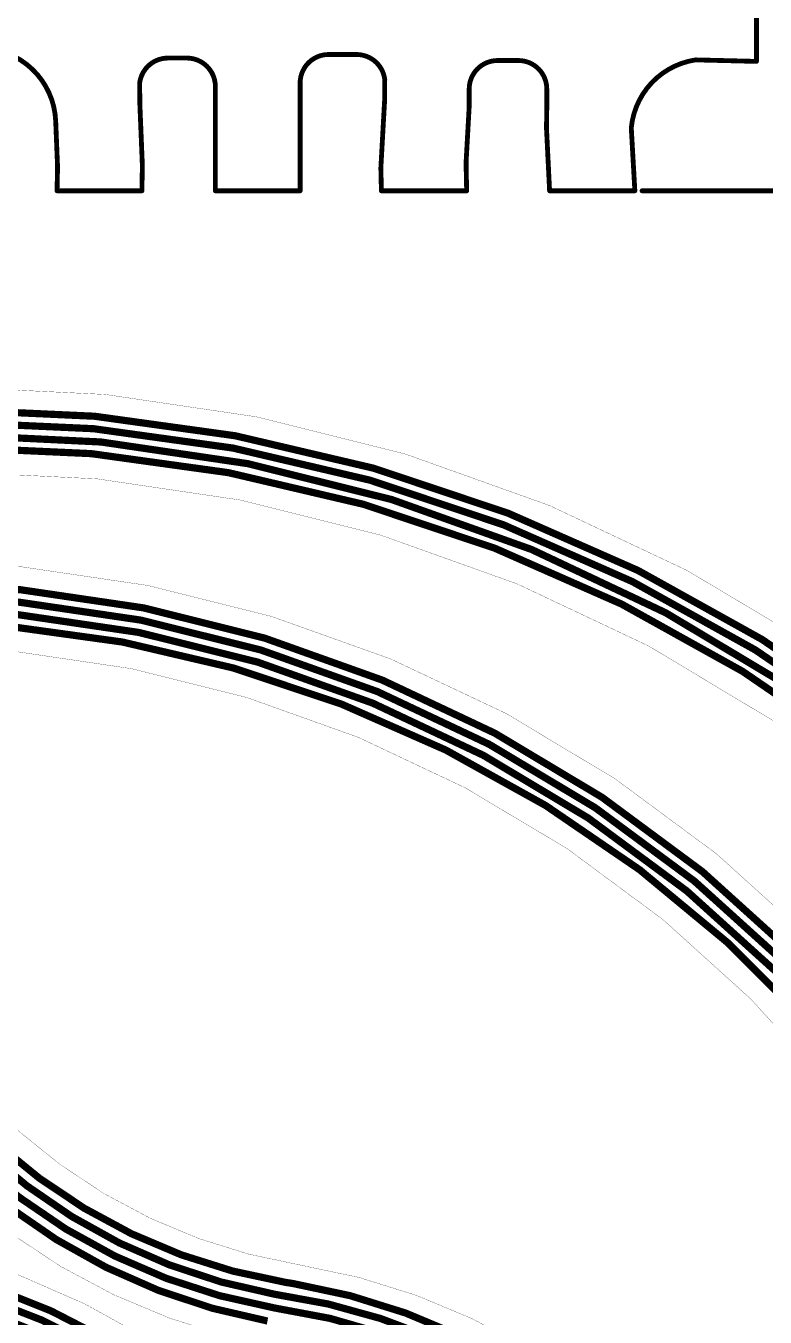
# Model space of a CAD drawing. Header units: millimetres. Extents: x 0 to 13.2, y -0.1 to 6.1.
# Drawn here: x 4.878 to 6.412, y 2 to 4.681 of the extents above; entities that cross this region are included whole.
import ezdxf

# ---------------------------------------------------------------- set-up
doc = ezdxf.new("R2010")
doc.units = ezdxf.units.MM
doc.header["$MEASUREMENT"] = 0
for name, color, linetype in [('BottomLayer', 5, 'Continuous'), ('Mechanical2', 216, 'Continuous'), ('Mechanical3', 76, 'Continuous')]:
    doc.layers.add(name, color=color, linetype=linetype)

msp = doc.modelspace()

# ---------------------------------------------------------------- linework, layer by layer
at = {"layer": 'BottomLayer', "const_width": 0.015}
for points in [[(4.726, 3.884, -0.4142135715548616), (7.9178859, 0.696)], [(4.726, 3.858, -0.4142135716234306), (7.8922955, 0.696)], [(4.726, 3.832, -0.4142135530473893), (7.8667047, 0.696)], [(4.726, 3.806, -0.41421357178314), (7.8411143, 0.696)], [(4.607, 3.523, -0.4142135512752702), (7.2483859, 0.886)], [(4.607, 3.497, -0.4142135504340151), (7.2227954, 0.8860001)], [(4.6070086, 3.471, -0.4142125882663787), (7.1972048, 0.886)], [(4.607, 3.4450001, -0.4142135623856228), (7.1716143, 0.886)], [(5.3791575, 1.9922867, -0.3677962490165181), (4.3476084, 3.2535809)], [(5.3932891, 2.0194784, -0.3699431621700549), (4.3738345, 3.2566169)], [(5.3936183, 2.0479407, -0.3671572005448522), (4.4000964, 3.2551556)], [(5.4165715, 2.0725449, -0.371241805724684), (4.4270822, 3.255873)], [(4.8151346, 2.0592649, -0.316333801043898), (5.698886, 0.8309999)], [(5.4165715, 2.0725448, -0.003212462966111355), (5.4329095, 2.069968)], [(5.4329095, 2.069968, -0.3667955516603929), (6.5113859, 0.8020146)], [(4.7966903, 2.0387622, -0.3188267449438841), (5.6732952, 0.8329577)], [(5.393619, 2.0479405, -0.181482916414052), (6.1726876, 1.6281116)], [(4.7927506, 2.0121464, -0.3174683375970291), (5.6477048, 0.8309805)], [(5.3932891, 2.0194784, -0.3734021538963647), (6.4602049, 0.7982352)]]:
    msp.add_lwpolyline(points, format="xyb", dxfattribs=at)
at = {"layer": 'BottomLayer', "const_width": 0.0075}
for points in [[(5.4128215, 2.0725449, 1), (5.4203215, 2.0725449, 1)], [(5.4128215, 2.0725448, 1), (5.4203215, 2.0725448, 1)], [(5.4291595, 2.069968, 1), (5.4366595, 2.069968, 1)], [(5.4291595, 2.069968, 1), (5.4366595, 2.069968, 1)], [(5.3898683, 2.0479407, 1), (5.3973683, 2.0479407, 1)], [(5.389869, 2.0479405, 1), (5.397369, 2.0479405, 1)], [(5.3895391, 2.0194784, 1), (5.3970391, 2.0194784, 1)], [(5.3895391, 2.0194784, 1), (5.3970391, 2.0194784, 1)]]:
    msp.add_lwpolyline(points, format="xyb", close=True, dxfattribs=at)
at = {"layer": 'Mechanical2', "const_width": 0.0005}
for points in [[(4.7248787, 3.9313091, -0.4137830578576681), (7.9664015, 0.6963455)], [(4.7260876, 3.755325, -0.4136722232397825), (7.7904175, 0.6960379)], [(4.6068269, 3.5706778, -0.4137590145945721), (7.2965796, 0.8862521)], [(4.6068647, 3.3946935, -0.4137590145945721), (7.1205956, 0.8859411)], [(5.4191109, 1.9347543, -0.3675955104976865), (4.2973947, 3.2533225)], [(5.4473855, 2.1084523, -0.3675955104976865), (4.473379, 3.2533891)], [(4.8864002, 2.0774688, -0.2584692511603573), (4.1511855, 2.9546593)], [(5.4473855, 2.1084522, -0.3672062661350266), (6.5599907, 0.80241)], [(4.8864002, 2.0774688, -0.3101947370844533), (5.7472408, 0.8279687)]]:
    msp.add_lwpolyline(points, format="xyb", dxfattribs=at)
at = {"layer": 'Mechanical2', "const_width": 0.00025}
for points in [[(5.4472605, 2.1084523, 1), (5.4475105, 2.1084523, 1)], [(5.4472605, 2.1084522, 1), (5.4475105, 2.1084522, 1)], [(4.8862752, 2.0774688, 1), (4.8865252, 2.0774688, 1)], [(4.8862752, 2.0774688, 1), (4.8865252, 2.0774688, 1)]]:
    msp.add_lwpolyline(points, format="xyb", close=True, dxfattribs=at)
at = {"layer": 'Mechanical3', "const_width": 0.01}
for points in [[(6.394, 4.6072296), (6.394, 4.7834202)], [(5.1724713, 4.6141538), (5.2118799, 4.6141538)], [(5.5059744, 4.6215549), (5.5639304, 4.6215549)], [(5.856865, 4.6090614), (5.8998066, 4.6090614)], [(6.2677114, 4.6103775), (6.394, 4.6072296)], [(5.1138376, 4.5621411), (5.1142497, 4.5185207)], [(5.2705136, 4.5621411), (5.2709332, 4.5605663)], [(5.2709332, 4.5555674), (5.2709332, 4.5605663)], [(5.2709332, 4.5555674), (5.270935, 4.5550987)], [(5.270935, 4.539568), (5.270935, 4.5550987)], [(5.4469193, 4.5656053), (5.4473407, 4.5695423)], [(5.4469193, 4.5259218), (5.4469193, 4.5656053)], [(5.6222363, 4.5259218), (5.6225641, 4.5695423)], [(5.270935, 4.539568), (5.2709516, 4.3385626)], [(5.4469193, 4.5259218), (5.4469204, 4.5259218)], [(5.4469193, 4.5259218), (5.4469358, 4.3385626)], [(5.6144416, 4.3860254), (5.6222363, 4.5259218)], [(5.7978099, 4.5136526), (5.7978099, 4.5500062)], [(5.9588617, 4.5063858), (5.9588617, 4.5500062)], [(5.1142497, 4.5185207), (5.1194593, 4.3909268)], [(5.7914366, 4.3992671), (5.7978099, 4.5136526)], [(5.9582317, 4.4690065), (5.9587592, 4.5063858)], [(5.9587592, 4.5063858), (5.9588617, 4.5063858)], [(4.9395474, 4.4835303), (4.9434696, 4.387469)], [(5.9582317, 4.4690065), (5.9646722, 4.3385626)], [(6.1342256, 4.469073), (6.1416376, 4.3385626)], [(5.7914067, 4.3908392), (5.7914366, 4.3992671)], [(4.9423101, 4.3385626), (4.9434696, 4.387469)], [(5.118447, 4.3385626), (5.1194574, 4.3891813)], [(5.1194574, 4.3891813), (5.1194593, 4.3909268)], [(5.6144416, 4.3860254), (5.6144689, 4.3830236)], [(5.6144416, 4.3860254), (5.6156022, 4.3385626)], [(5.7914067, 4.3908392), (5.7925566, 4.3385626)], [(4.9423101, 4.3385626), (5.118447, 4.3385626)], [(5.2709516, 4.3385626), (5.4469358, 4.3385626)], [(5.6156022, 4.3385626), (5.7925566, 4.3385626)], [(5.9646722, 4.3385626), (6.1416376, 4.3385626)], [(6.1566376, 4.3385626), (6.911, 4.3385626)]]:
    msp.add_lwpolyline(points, dxfattribs=at)
for points in [[(4.7812029, 4.634583, -0.4041484180288247), (4.9395474, 4.4835303)], [(5.1138376, 4.5621411, -0.3796200265151697), (5.1724713, 4.6141538)], [(5.2118799, 4.6141538, -0.3796200265151696), (5.2705136, 4.5621411)], [(5.4473407, 4.5695422, -0.3796200265151697), (5.5059744, 4.6215549)], [(5.5639304, 4.6215549, -0.3796200265151696), (5.6225641, 4.5695422)], [(5.7978099, 4.5500062, -0.4142135623730951), (5.856865, 4.6090613)], [(5.8998066, 4.6090613, -0.4142135623730951), (5.9588617, 4.5500062)], [(6.1342256, 4.469073, -0.3454005329415482), (6.2677114, 4.6103775)]]:
    msp.add_lwpolyline(points, format="xyb", dxfattribs=at)
at = {"layer": 'Mechanical3', "const_width": 0.005}
for points in [[(5.1699713, 4.6141538, 1), (5.1749713, 4.6141538, 1)], [(5.1699713, 4.6141538, 1), (5.1749713, 4.6141538, 1)], [(5.2093799, 4.6141538, 1), (5.2143799, 4.6141538, 1)], [(5.2093799, 4.6141538, 1), (5.2143799, 4.6141538, 1)], [(5.5034744, 4.6215549, 1), (5.5084744, 4.6215549, 1)], [(5.5034744, 4.6215549, 1), (5.5084744, 4.6215549, 1)], [(5.5614304, 4.6215549, 1), (5.5664304, 4.6215549, 1)], [(5.5614304, 4.6215549, 1), (5.5664304, 4.6215549, 1)], [(5.854365, 4.6090614, 1), (5.859365, 4.6090614, 1)], [(5.854365, 4.6090613, 1), (5.859365, 4.6090613, 1)], [(5.8973066, 4.6090614, 1), (5.9023066, 4.6090614, 1)], [(5.8973066, 4.6090613, 1), (5.9023066, 4.6090613, 1)], [(6.2652114, 4.6103775, 1), (6.2702114, 4.6103775, 1)], [(6.2652114, 4.6103775, 1), (6.2702114, 4.6103775, 1)], [(6.3915, 4.6072296, 1), (6.3965, 4.6072296, 1)], [(6.3915, 4.6072296, 1), (6.3965, 4.6072296, 1)], [(5.1113376, 4.5621411, 1), (5.1163376, 4.5621411, 1)], [(5.1113376, 4.5621411, 1), (5.1163376, 4.5621411, 1)], [(5.2680136, 4.5621411, 1), (5.2730136, 4.5621411, 1)], [(5.2680136, 4.5621411, 1), (5.2730136, 4.5621411, 1)], [(5.2684332, 4.5605663, 1), (5.2734332, 4.5605663, 1)], [(5.2684332, 4.5605663, 1), (5.2734332, 4.5605663, 1)], [(5.2684332, 4.5555674, 1), (5.2734332, 4.5555674, 1)], [(5.2684332, 4.5555674, 1), (5.2734332, 4.5555674, 1)], [(5.268435, 4.5550987, 1), (5.273435, 4.5550987, 1)], [(5.268435, 4.5550987, 1), (5.273435, 4.5550987, 1)], [(5.4444193, 4.5656053, 1), (5.4494193, 4.5656053, 1)], [(5.4444193, 4.5656053, 1), (5.4494193, 4.5656053, 1)], [(5.4448407, 4.5695423, 1), (5.4498407, 4.5695423, 1)], [(5.4448407, 4.5695422, 1), (5.4498407, 4.5695422, 1)], [(5.6200641, 4.5695423, 1), (5.6250641, 4.5695423, 1)], [(5.6200641, 4.5695422, 1), (5.6250641, 4.5695422, 1)], [(5.268435, 4.539568, 1), (5.273435, 4.539568, 1)], [(5.268435, 4.539568, 1), (5.273435, 4.539568, 1)], [(5.4444193, 4.5259218, 1), (5.4494193, 4.5259218, 1)], [(5.4444193, 4.5259218, 1), (5.4494193, 4.5259218, 1)], [(5.4444193, 4.5259218, 1), (5.4494193, 4.5259218, 1)], [(5.4444204, 4.5259218, 1), (5.4494204, 4.5259218, 1)], [(5.6197363, 4.5259218, 1), (5.6247363, 4.5259218, 1)], [(5.6197363, 4.5259218, 1), (5.6247363, 4.5259218, 1)], [(5.7953099, 4.5500062, 1), (5.8003099, 4.5500062, 1)], [(5.7953099, 4.5500062, 1), (5.8003099, 4.5500062, 1)], [(5.9563617, 4.5500062, 1), (5.9613617, 4.5500062, 1)], [(5.9563617, 4.5500062, 1), (5.9613617, 4.5500062, 1)], [(5.1117497, 4.5185207, 1), (5.1167497, 4.5185207, 1)], [(5.1117497, 4.5185207, 1), (5.1167497, 4.5185207, 1)], [(5.7953099, 4.5136526, 1), (5.8003099, 4.5136526, 1)], [(5.7953099, 4.5136526, 1), (5.8003099, 4.5136526, 1)], [(5.9562592, 4.5063858, 1), (5.9612592, 4.5063858, 1)], [(5.9562592, 4.5063858, 1), (5.9612592, 4.5063858, 1)], [(5.9563617, 4.5063858, 1), (5.9613617, 4.5063858, 1)], [(5.9563617, 4.5063858, 1), (5.9613617, 4.5063858, 1)], [(4.9370474, 4.4835303, 1), (4.9420474, 4.4835303, 1)], [(4.9370474, 4.4835303, 1), (4.9420474, 4.4835303, 1)], [(5.9557317, 4.4690065, 1), (5.9607317, 4.4690065, 1)], [(5.9557317, 4.4690065, 1), (5.9607317, 4.4690065, 1)], [(6.1317256, 4.469073, 1), (6.1367256, 4.469073, 1)], [(6.1317256, 4.469073, 1), (6.1367256, 4.469073, 1)], [(5.7889366, 4.3992671, 1), (5.7939366, 4.3992671, 1)], [(5.7889366, 4.3992671, 1), (5.7939366, 4.3992671, 1)], [(4.9409696, 4.387469, 1), (4.9459696, 4.387469, 1)], [(4.9409696, 4.387469, 1), (4.9459696, 4.387469, 1)], [(5.1169574, 4.3891813, 1), (5.1219574, 4.3891813, 1)], [(5.1169574, 4.3891813, 1), (5.1219574, 4.3891813, 1)], [(5.1169593, 4.3909268, 1), (5.1219593, 4.3909268, 1)], [(5.1169593, 4.3909268, 1), (5.1219593, 4.3909268, 1)], [(5.6119416, 4.3860254, 1), (5.6169416, 4.3860254, 1)], [(5.6119416, 4.3860254, 1), (5.6169416, 4.3860254, 1)], [(5.6119416, 4.3860254, 1), (5.6169416, 4.3860254, 1)], [(5.6119689, 4.3830236, 1), (5.6169689, 4.3830236, 1)], [(5.7889067, 4.3908392, 1), (5.7939067, 4.3908392, 1)], [(5.7889067, 4.3908392, 1), (5.7939067, 4.3908392, 1)], [(4.9398101, 4.3385626, 1), (4.9448101, 4.3385626, 1)], [(4.9398101, 4.3385626, 1), (4.9448101, 4.3385626, 1)], [(5.115947, 4.3385626, 1), (5.120947, 4.3385626, 1)], [(5.115947, 4.3385626, 1), (5.120947, 4.3385626, 1)], [(5.2684516, 4.3385626, 1), (5.2734516, 4.3385626, 1)], [(5.2684516, 4.3385626, 1), (5.2734516, 4.3385626, 1)], [(5.4444358, 4.3385626, 1), (5.4494358, 4.3385626, 1)], [(5.4444358, 4.3385626, 1), (5.4494358, 4.3385626, 1)], [(5.6131022, 4.3385626, 1), (5.6181022, 4.3385626, 1)], [(5.6131022, 4.3385626, 1), (5.6181022, 4.3385626, 1)], [(5.7900566, 4.3385626, 1), (5.7950566, 4.3385626, 1)], [(5.7900566, 4.3385626, 1), (5.7950566, 4.3385626, 1)], [(5.9621722, 4.3385626, 1), (5.9671722, 4.3385626, 1)], [(5.9621722, 4.3385626, 1), (5.9671722, 4.3385626, 1)], [(6.1391376, 4.3385626, 1), (6.1441376, 4.3385626, 1)], [(6.1391376, 4.3385626, 1), (6.1441376, 4.3385626, 1)], [(6.1541376, 4.3385626, 1), (6.1591376, 4.3385626, 1)]]:
    msp.add_lwpolyline(points, format="xyb", close=True, dxfattribs=at)

doc.saveas('drawing.dxf')
